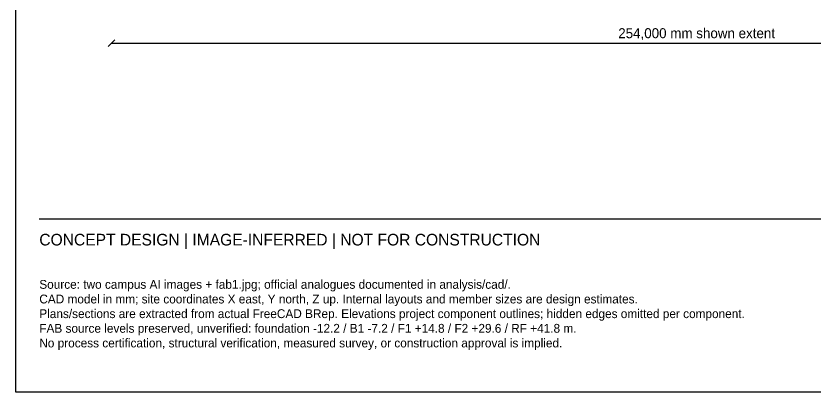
# Model space of a CAD drawing. Header units: millimetres. Extents: x 5250 to 315759, y 5250 to 217500.
# Drawn here: x 5250 to 185105, y 5250 to 89935 of the extents above; entities that cross this region are included whole.
import ezdxf

# ---------------------------------------------------------------- set-up
doc = ezdxf.new("R2010")
doc.units = ezdxf.units.MM

msp = doc.modelspace()

# ---------------------------------------------------------------- linework, layer by layer
at = {"layer": 'dimension'}
for p, q in [((26000, 83057.5), (27500, 84557.5)), ((26750, 83807.5), (280750, 83807.5))]:
    msp.add_line(p, q, dxfattribs=at)
at = {"layer": 'frame'}
for p, q in [((5250, 5250), (5250, 217500)), ((10500, 44250), (304500, 44250)), ((309750, 5250), (5250, 5250))]:
    msp.add_line(p, q, dxfattribs=at)

# ---------------------------------------------------------------- texts
at = {"layer": 'annotation'}
for s, height, p in [('254,000 mm shown extent', 2250, (140812.5, 84932.5)), ('CONCEPT DESIGN | IMAGE-INFERRED | NOT FOR CONSTRUCTION', 2625, (10500, 38250)), ('Source: two campus AI images + fab1.jpg; official analogues documented in analysis/cad/.', 1987.5, (10500, 28500)), ('CAD model in mm; site coordinates X east, Y north, Z up. Internal layouts and member sizes are design estimates.', 1987.5, (10500, 25200)), ('Plans/sections are extracted from actual FreeCAD BRep. Elevations project component outlines; hidden edges omitted per component.', 1987.5, (10500, 21900)), ('FAB source levels preserved, unverified: foundation -12.2 / B1 -7.2 / F1 +14.8 / F2 +29.6 / RF +41.8 m.', 1987.5, (10500, 18600)), ('No process certification, structural verification, measured survey, or construction approval is implied.', 1987.5, (10500, 15300))]:
    msp.add_text(s, height=height, dxfattribs=at).set_placement(p)

doc.saveas('drawing.dxf')
